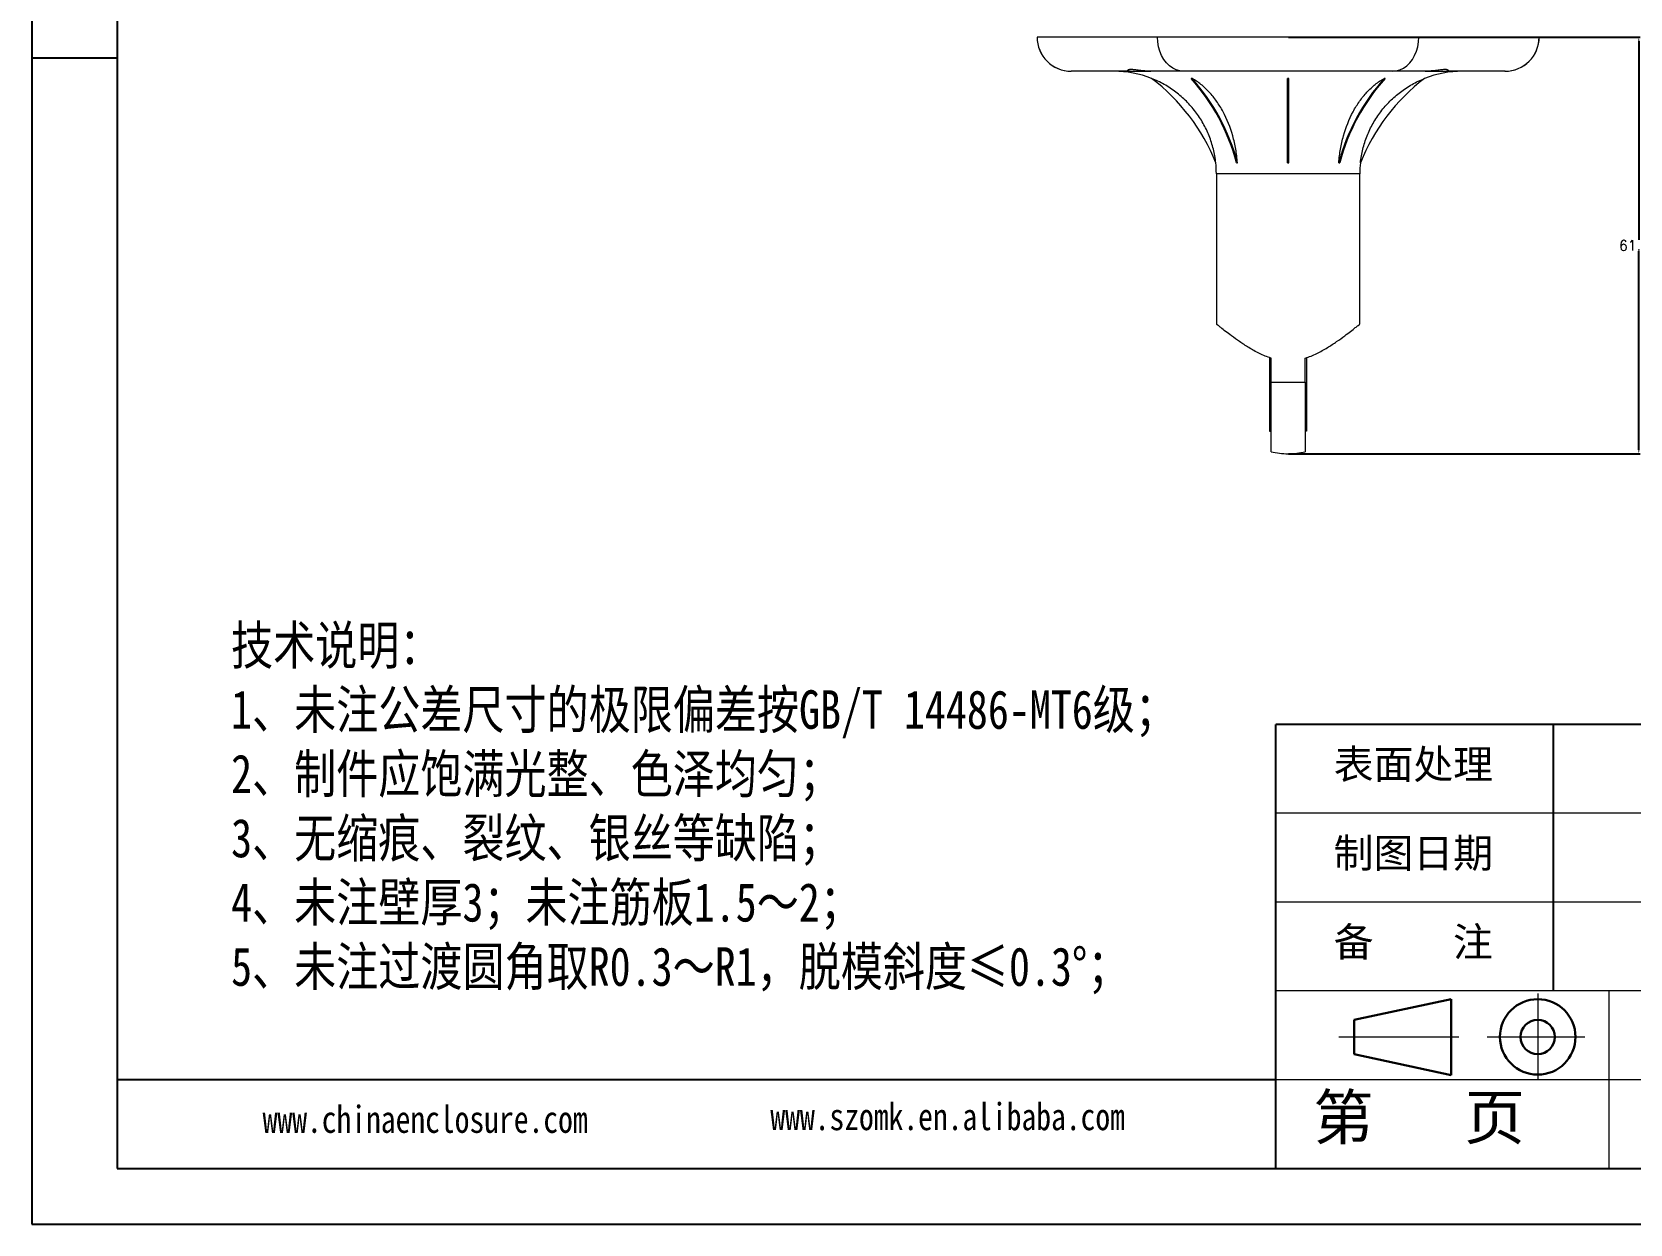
# Model space of a CAD drawing. Header units: inches. Extents: x 725 to 5279, y 573 to 1304.
# Drawn here: x 3940.6 to 4174.5, y 573 to 747.5 of the extents above; entities that cross this region are included whole.
import ezdxf

# ---------------------------------------------------------------- set-up
doc = ezdxf.new("R2010")
doc.units = ezdxf.units.IN
doc.linetypes.add('CENTER2', pattern=[28.575000000000003, 19.05, -3.175, 3.175, -3.175])
doc.layers.add('文字', color=81, linetype='Continuous')
for name, color, linetype, lineweight in [('粗实线', 7, 'Continuous', 30), ('细实线', 3, 'Continuous', 9), ('细点划线', 2, 'CENTER2', 9)]:
    doc.layers.add(name, color=color, linetype=linetype, lineweight=lineweight)
doc.styles.get("Standard").update_dxf_attribs({"font": 'txt', "bigfont": 'gbcbig.shx'})
doc.styles.add('宋体', font='', dxfattribs={"width": 0.8, "height": 3.5})
doc.styles.get('宋体').set_extended_font_data('SimSun')
doc.dimstyles.new('2', dxfattribs={"dimtxt": 1.5, "dimasz": 0.6, "dimexe": 0.18, "dimexo": 0.0625, "dimgap": 0.09, "dimtad": 0, "dimtih": 1, "dimtoh": 1, "dimzin": 0, "dimdsep": 46, "dimtxsty": 'Standard', "dimcen": 0, "dimclrd": 3, "dimclre": 3, "dimadec": 0, "dimazin": 2, "dimtfac": 1, "dimtofl": 0, "dimtmove": 0, "dimatfit": 3, "dimfxl": 1, "dimtolj": 1, "dimtzin": 0, "dimarcsym": 0})

# ---------------------------------------------------------------- blocks, each defined once
blk = doc.blocks.new('*D66')
at = {"color": 3, "lineweight": -2}
for p, q in [((4124.496388837137, 746.7133959113853), (4175.941556302205, 746.7133959113853)), ((4175.761556302205, 746.1133959113853), (4175.761556302205, 717.0533959113853)), ((4175.761556302205, 686.3133959113853), (4175.761556302205, 715.3733959113853)), ((4124.496388837137, 685.7133959113853), (4175.941556302205, 685.7133959113853))]:
    blk.add_line(p, q, dxfattribs=at)
at = {"color": 3}
for points in [[(4175.661556302204, 746.1133959113853), (4175.861556302205, 746.1133959113853), (4175.761556302205, 746.7133959113853)], [(4175.661556302204, 686.3133959113853), (4175.861556302205, 686.3133959113853), (4175.761556302205, 685.7133959113853)]]:
    blk.add_solid(points, dxfattribs=at)
at = {"layer": 'Defpoints', "color": 0}
for p in [(4124.433888837137, 746.7133959113853), (4175.761556302205, 746.7133959113853), (4124.433888837137, 685.7133959113853)]:
    blk.add_point(p, dxfattribs=at)
at = {"color": 0, "insert": (4175.761556302205, 716.213395911386), "char_height": 1.5, "attachment_point": 5}
blk.add_mtext('\\A1;61.00', dxfattribs=at)

msp = doc.modelspace()

# ---------------------------------------------------------------- linework, layer by layer
for p, q in [((3940.58590555607, 914.2761802788086), (3940.58590555607, 572.9567099940082)), ((3953.07687382487, 906.1495262244086), (3953.07687382487, 581.0833640484091)), ((3953.07687382487, 743.6164451364091), (3940.58590555607, 743.6164451364091)), ((3940.585904702857, 730.9749835589632), (3940.585904702857, 572.9567102789638)), ((4220.142805027433, 646.0965964836081), (4122.622956374631, 646.0965964836081)), ((4122.622956374631, 581.0833640484091), (4122.622956374631, 646.0965964836081)), ((4163.256226646633, 607.0886570224881), (4163.256226646633, 646.0965964836081)), ((4122.622956374631, 594.0860105354486), (3953.07687382487, 594.0860105354486)), ((3953.07687382487, 581.0833640484091), (4415.182502333033, 581.0833640484091)), ((3940.585904702857, 572.9567102789638), (4164.068891198858, 572.9567102789638)), ((3940.58590555607, 572.9567099940082), (4423.309156387433, 572.9567099940082))]:
    msp.add_line(p, q)
at = {"color": 7, "linetype": 'Continuous', "lineweight": 15}
for p, q in [((4087.69561046657, 746.7133959113853), (4087.683888837137, 746.7133959113853)), ((4105.31498886878, 746.7133959113853), (4087.69561046657, 746.7133959113853)), ((4143.552788805492, 746.7133959113853), (4105.31498886878, 746.7133959113853)), ((4161.172167207703, 746.7133959113853), (4143.552788805492, 746.7133959113853)), ((4161.183888837137, 746.7133959113853), (4161.172167207703, 746.7133959113853)), ((4092.694015687055, 741.7133959113853), (4092.683888837137, 741.7133959113853)), ((4101.297350767317, 741.7133959113853), (4092.694015687055, 741.7133959113853)), ((4101.297350767317, 741.7133959113853), (4104.352561706625, 741.7133959113853)), ((4109.138768862452, 741.7133959113853), (4104.352353284954, 741.7133959113853)), ((4139.729008811821, 741.7133959113853), (4109.138768862452, 741.7133959113853)), ((4144.515424389319, 741.7133959113853), (4139.729008811821, 741.7133959113853)), ((4144.514271348071, 741.7133959113853), (4147.570426906956, 741.7133959113853)), ((4156.173761987217, 741.7133959113853), (4147.570426906956, 741.7133959113853)), ((4156.183888837137, 741.7133959113853), (4156.173761987217, 741.7133959113853)), ((4124.333888837136, 728.3132483734412), (4124.333888837136, 740.6607736928963)), ((4124.533888837137, 728.3132483734412), (4124.533888837137, 740.6607736929113)), ((4113.933888837137, 726.7133959113853), (4113.933888837137, 704.6950902259505)), ((4134.933888837137, 704.6950902259505), (4134.933888837137, 726.7133959113853)), ((4121.733888837136, 699.7861856453346), (4121.733888837136, 689.0153568841997)), ((4121.933888837137, 696.2133959113853), (4121.933888837137, 699.7133959113853)), ((4126.933888837137, 696.2133959113853), (4126.933888837137, 699.7133959113853)), ((4127.133888837137, 699.7861856453346), (4127.133888837137, 689.0153568841997)), ((4121.933888837137, 696.2133959113853), (4126.933888837137, 696.2133959113853)), ((4121.933888837137, 686.0153568841997), (4121.933888837137, 696.2133959113853)), ((4126.933888837137, 696.2133959113853), (4126.933888837137, 686.0153568841997)), ((4121.733888837136, 689.0153568841997), (4121.933888837137, 689.0153568841997)), ((4127.133888837137, 689.0153568841997), (4126.933888837137, 689.0153568841997))]:
    msp.add_line(p, q, dxfattribs=at)
at = {"color": 8, "linetype": 'Continuous', "lineweight": 15}
msp.add_line((4134.933888837137, 726.7133959113853), (4113.933888837137, 726.7133959113853), dxfattribs=at)
at = {"color": 7, "linetype": 'Continuous', "lineweight": 15, "flags": 128}
for points in [[(4109.138768862452, 741.7133959113853), (4108.59458823106, 741.7642887019806), (4108.061485548036, 741.9159310433129), (4107.550313246664, 742.1652359346126), (4107.071477320903, 742.5071282472295), (4106.634725489351, 742.9346480396143), (4106.24894875981, 743.4390922416587), (4105.922000434007, 744.0101918241071), (4105.660536237012, 744.6363208463758), (4105.469878825877, 745.3047331271782), (4105.35390943568, 746.001821720019), (4105.31498886878, 746.7133959113853)], [(4139.729008811821, 741.7133959113853), (4140.273189443213, 741.7642887019806), (4140.806292126237, 741.9159310433129), (4141.317464427609, 742.1652359346126), (4141.79630035337, 742.5071282472295), (4142.233052184922, 742.9346480396143), (4142.618828914463, 743.4390922416587), (4142.945777240266, 744.0101918241071), (4143.207241437261, 744.6363208463758), (4143.397898848396, 745.3047331271782), (4143.513868238592, 746.001821720019), (4143.552788805492, 746.7133959113853)]]:
    msp.add_lwpolyline(points, dxfattribs=at)
at = {"color": 7, "linetype": 'Continuous', "lineweight": 15}
for centre, radius, start, end in [((4092.683888837137, 746.7133959113853), 5, 180, 270), ((4092.694737590831, 746.712523059723), 4.999127200461496, 179.9899961103878, 269.9917261477777), ((4156.173040083442, 746.712523059723), 4.999127200461212, 270.0082738522223, 0.01000388959913636), ((4156.183888837137, 746.7133959113853), 5, 270, 0), ((4098.933888837137, 726.7133959113853), 15.00000000000006, 68.40741387099098, 90), ((4149.933888837137, 726.7133959113853), 15.00000000000006, 90, 111.5916197859339), ((4086.884401680064, 717.5450625631793), 29.03502331670362, 21.76921170878413, 52.76230683427986), ((4087.855737675247, 720.6597042880021), 30.01484750700756, 14.77310734320275, 41.78770730139508), ((4087.997159031491, 720.6597042880048), 30.01484750700089, 14.77310734320275, 41.78770730137344), ((4160.870618642763, 720.659704288013), 30.01484750698027, 138.2122926985909, 165.2268926567972), ((4161.012039999001, 720.6597042880126), 30.01484750698131, 138.2122926985508, 165.2268926567972), ((4161.983375994208, 717.5450625631793), 29.03502331670353, 127.2376931657589, 158.2307882912158), ((4098.933888837137, 726.7133959113853), 15, 0, 6.123380747770976), ((4149.933888837137, 726.7133959113853), 15.00000000000011, 173.8757621400851, 180), ((4124.433888837137, 696.2133959113853), 10.50000000000002, 256.225853001964, 270), ((4124.433888837137, 696.2133959113853), 10.5, 270, 283.774146998036)]:
    msp.add_arc(centre, radius, start, end, dxfattribs=at)
for points, knots in [([(4104.352353284954, 741.7133959113853), (4104.205148391357, 741.7133959113853), (4104.056958161953, 741.7178309704095), (4103.767095335147, 741.7329711309376), (4103.624323268399, 741.7436654467283), (4103.202214975792, 741.7817409398881), (4102.929223487904, 741.8151570873979), (4102.426315667006, 741.8781258259055), (4102.189663323597, 741.9083483110303), (4101.773058834562, 741.9502375331972), (4101.591496491157, 741.9621588582154), (4101.285067592375, 741.9620975869993), (4101.166930590012, 741.9501323305544), (4101.040361025687, 741.9185577893768), (4101.006614720091, 741.9056932751078), (4100.958066741417, 741.8774567584965), (4100.942999014283, 741.8620781469854), (4100.92480799545, 741.8148328349248), (4100.949536952431, 741.7813765038281), (4101.070384446447, 741.7308766305046), (4101.166150944569, 741.7133959113853), (4101.297350767317, 741.7133959113853)], [0, 0, 0, 0, 0.06250000000000025, 0.06250000000000025, 0.1250000000000005, 0.1250000000000005, 0.2500000000000014, 0.2500000000000014, 0.3750000000000024, 0.3750000000000024, 0.5000000000000033, 0.5000000000000033, 0.6250000000000043, 0.6250000000000043, 0.6875000000000041, 0.6875000000000041, 0.7500000000000039, 0.7500000000000039, 0.8750000000000019, 0.8750000000000019, 1, 1, 1, 1]), ([(4147.570426906956, 741.7133959113853), (4147.63576588537, 741.7133959113853), (4147.693184957916, 741.7178309704095), (4147.789119482261, 741.7329711309376), (4147.828161749452, 741.7436654467283), (4147.9187791816, 741.7817409398881), (4147.943086059511, 741.8151570873979), (4147.918356140405, 741.8781258259055), (4147.868805159582, 741.9083483110303), (4147.699957864328, 741.9502375331972), (4147.581676806882, 741.9621588582154), (4147.274911545082, 741.9620975869993), (4147.093270678522, 741.9501323305544), (4146.779855526808, 741.9185577893768), (4146.667652111869, 741.9056932751078), (4146.434512864947, 741.8774567584965), (4146.313317396582, 741.8620781469854), (4145.935919412896, 741.8148328349248), (4145.662109591423, 741.7813765038281), (4145.101084011266, 741.7308766305046), (4144.811009909878, 741.7133959113853), (4144.515424389319, 741.7133959113853)], [0, 0, 0, 0, 0.06250000000000101, 0.06250000000000101, 0.125000000000002, 0.125000000000002, 0.2500000000000027, 0.2500000000000027, 0.3750000000000033, 0.3750000000000033, 0.5000000000000039, 0.5000000000000039, 0.6250000000000046, 0.6250000000000046, 0.6875000000000038, 0.6875000000000038, 0.750000000000003, 0.750000000000003, 0.8750000000000016, 0.8750000000000016, 1, 1, 1, 1]), ([(4113.848799566113, 728.3132483734412), (4113.81266529011, 728.6500909246006), (4113.765029225002, 728.9866808455627), (4113.646185813163, 729.6593429578124), (4113.575047872906, 729.9944688444266), (4113.32960561644, 730.9840260168103), (4113.122635959468, 731.6274500763839), (4112.623710867252, 732.8823742824598), (4112.331761641235, 733.4938767613849), (4111.827805285787, 734.386326137716), (4111.649303563375, 734.6785460982119), (4111.275590618257, 735.2461106000424), (4111.079832059309, 735.5224449989391), (4110.466284856166, 736.3294683549889), (4110.022343415792, 736.8382768060096), (4109.06404525567, 737.7969813859563), (4108.546195223893, 738.2491840036082), (4107.460086915252, 739.0735642540021), (4106.890960345736, 739.4474629669826), (4105.997893676691, 739.9504800363375), (4105.693575536046, 740.1083932981019), (4105.079393156619, 740.4010423212599), (4104.768597339818, 740.5363296198016), (4104.454162007633, 740.660773692905)], [0, 0, 0, 0, 0.06250000000000004, 0.06250000000000004, 0.1250000000000001, 0.1250000000000001, 0.2500000000000002, 0.2500000000000002, 0.3750000000000002, 0.3750000000000002, 0.4375000000000002, 0.4375000000000002, 0.5000000000000002, 0.5000000000000002, 0.6250000000000002, 0.6250000000000002, 0.7500000000000001, 0.7500000000000001, 0.8750000000000001, 0.8750000000000001, 0.9375000000000001, 0.9375000000000001, 1, 1, 1, 1]), ([(4117.01981111225, 728.3132483734412), (4116.968765569121, 728.9861946854417), (4116.885907677185, 729.651011118608), (4116.713987196492, 730.63606264192), (4116.648714692936, 730.9623774626543), (4116.501919272408, 731.6108541919039), (4116.420023875992, 731.9342760533773), (4115.973715545038, 733.5228153050239), (4115.503183109683, 734.7004191153974), (4114.774594035178, 736.0570671479622), (4114.621094905547, 736.323515700441), (4114.303157557305, 736.8382920313893), (4114.138772780376, 737.0867181608182), (4113.629737974808, 737.805719096033), (4113.269278387917, 738.2501337944659), (4112.697061839095, 738.8645877739791), (4112.501050651215, 739.0606816185677), (4112.098284001233, 739.4350907359058), (4111.890797699223, 739.6139514619576), (4111.258776809329, 740.1175471154302), (4110.82427072972, 740.4103223901702), (4110.376799187885, 740.66077369289)], [0, 0, 0, 0, 0.1250000000000004, 0.1250000000000004, 0.1875000000000006, 0.1875000000000006, 0.2500000000000005, 0.2500000000000005, 0.5000000000000004, 0.5000000000000004, 0.5625000000000003, 0.5625000000000003, 0.6250000000000002, 0.6250000000000002, 0.75, 0.75, 0.8125, 0.8125, 0.875, 0.875, 1, 1, 1, 1]), ([(4131.847966562023, 728.3132483734412), (4131.899012105152, 728.9861946854421), (4131.981869997087, 729.6510111186094), (4132.153790477782, 730.6360626419223), (4132.219062981338, 730.9623774626571), (4132.365858401867, 731.6108541919075), (4132.447753798282, 731.9342760533809), (4132.894062129237, 733.5228153050289), (4133.364594564593, 734.7004191154037), (4134.093183639098, 736.0570671479691), (4134.24668276873, 736.3235157004483), (4134.564620116973, 736.8382920313961), (4134.729004893902, 737.0867181608251), (4135.238039699471, 737.8057190960408), (4135.598499286363, 738.2501337944736), (4136.170715835185, 738.8645877739864), (4136.366727023065, 739.060681618575), (4136.76949367305, 739.435090735913), (4136.976979975059, 739.6139514619649), (4137.609000864953, 740.1175471154365), (4138.043506944565, 740.410322390177), (4138.490978486398, 740.6607736928959)], [0, 0, 0, 0, 0.1249999999999995, 0.1249999999999995, 0.1874999999999993, 0.1874999999999993, 0.2499999999999992, 0.2499999999999992, 0.4999999999999991, 0.4999999999999991, 0.5624999999999993, 0.5624999999999993, 0.6249999999999994, 0.6249999999999994, 0.7499999999999997, 0.7499999999999997, 0.8124999999999998, 0.8124999999999998, 0.8749999999999998, 0.8749999999999998, 1, 1, 1, 1]), ([(4135.018978108159, 728.3132483734412), (4135.055037204069, 728.6493900981964), (4135.102523595877, 728.9850277343321), (4135.220806462284, 729.6552747364358), (4135.291940192597, 729.9910287604071), (4135.537795480361, 730.9830178967413), (4135.744997861986, 731.6269769194564), (4136.243535630352, 732.8811494169586), (4136.534872017548, 733.4913624904661), (4137.036658162108, 734.3806983698241), (4137.215335956082, 734.6735895504653), (4137.590290358949, 735.243418087226), (4137.786872429117, 735.5210326115216), (4138.403601203107, 736.3322431643232), (4138.850604979692, 736.8443067837643), (4139.817564615118, 737.8099453671257), (4140.332417843339, 738.2579388608692), (4141.411874678443, 739.0762019518279), (4141.97817973879, 739.4481888055125), (4142.86816156952, 739.9495306150166), (4143.172684834326, 740.1076427587923), (4143.787927201636, 740.4008518944001), (4144.099055651517, 740.5362802740342), (4144.413615666617, 740.6607736928959)], [0, 0, 0, 0, 0.06249999999999993, 0.06249999999999993, 0.1249999999999999, 0.1249999999999999, 0.2500000000000003, 0.2500000000000003, 0.3750000000000007, 0.3750000000000007, 0.4375000000000008, 0.4375000000000008, 0.5000000000000009, 0.5000000000000009, 0.6250000000000007, 0.6250000000000007, 0.7500000000000003, 0.7500000000000003, 0.8750000000000001, 0.8750000000000001, 0.9375000000000001, 0.9375000000000001, 1, 1, 1, 1]), ([(4121.933888837137, 699.7133959113853), (4121.64207544316, 699.8143670735335), (4121.058292239848, 700.0163635195422), (4119.946639916687, 700.5274698950388), (4118.669552061674, 701.2444047820295), (4117.305108037543, 702.1433065013093), (4116.173308294227, 702.9598995466995), (4115.253786948524, 703.6604228248079), (4114.598113866481, 704.1774514613408), (4114.169921981833, 704.521545779121), (4113.951840023884, 704.6987734602344), (4113.955132046913, 704.6961081836266), (4113.956389379867, 704.6950902259505)], [0, 0, 0, 0, 0.06389484041319579, 0.1278239292014761, 0.2599962815237035, 0.3872762141724632, 0.517362401891283, 0.6302717287558416, 0.7461074984023078, 0.8414477116175202, 0.9394436140132498, 0.9999999999999999, 0.9999999999999999, 0.9999999999999999, 0.9999999999999999]), ([(4126.933888837137, 699.7133959113853), (4127.225702231112, 699.8143670735335), (4127.809485434425, 700.0163635195422), (4128.921137757587, 700.5274698950388), (4130.198225612598, 701.2444047820295), (4131.562669636731, 702.1433065013093), (4132.694469380045, 702.9598995466995), (4133.613990725749, 703.6604228248079), (4134.269663807792, 704.1774514613408), (4134.69785569244, 704.521545779121), (4134.915937650389, 704.6987734602344), (4134.912645627361, 704.6961081836266), (4134.911388294406, 704.6950902259505)], [0, 0, 0, 0, 0.06389484041319576, 0.1278239292014758, 0.2599962815237029, 0.3872762141724614, 0.5173624018912809, 0.6302717287558395, 0.7461074984023057, 0.8414477116175183, 0.9394436140132477, 1, 1, 1, 1])]:
    msp.add_open_spline(points, degree=3, knots=knots, dxfattribs=at)
for points in [[(4110.376799187874, 740.6607736928959), (4110.329915052849, 740.6604981741966), (4110.282774600771, 740.6604981741966), (4110.235377831637, 740.6607736928959)], [(4124.533888837137, 740.6607736928963), (4124.467223725221, 740.6604981806222), (4124.400553949052, 740.6604981806222), (4124.333888837136, 740.6607736928963)], [(4138.632399842636, 740.6607736928959), (4138.585003073503, 740.6604981741966), (4138.537862621423, 740.6604981741966), (4138.490978486398, 740.6607736928959)], [(4116.878389756012, 728.3132483734412), (4116.924829774776, 728.3154004867838), (4116.97196746076, 728.315408985738), (4117.01981111225, 728.3132483734407)], [(4124.333888837136, 728.3132483734412), (4124.400515104901, 728.3154034211711), (4124.467262569372, 728.3154034211711), (4124.533888837137, 728.3132483734412)], [(4131.847966562022, 728.3132483734412), (4131.895622016384, 728.3154004867838), (4131.94276450227, 728.315408985738), (4131.98938791826, 728.3132483734407)]]:
    msp.add_open_spline(points, degree=3, dxfattribs=at)
at = {"layer": '粗实线', "color": 7}
for p, q in [((4148.321010388385, 605.872150024197), (4134.113656441396, 602.8608457478094)), ((4148.321010388385, 605.872150024197), (4148.321010388385, 594.737664621731)), ((4134.113656441396, 602.8608457478094), (4134.113656441396, 597.8363576670492)), ((4134.113656441396, 597.8363576670492), (4148.321010388385, 594.737664621731))]:
    msp.add_line(p, q, dxfattribs=at)
for radius in [5.52354831676764, 2.512244040380075]:
    msp.add_circle((4160.965556312885, 600.348601707428), radius, dxfattribs=at)
at = {"layer": '细实线', "color": 7}
for p, q in [((4220.142805027433, 633.0939499965689), (4122.622956374631, 633.0939499965689)), ((4220.142805027433, 620.0913035095283), (4122.622956374631, 620.0913035095283)), ((4415.182502333033, 607.0886570224884), (4122.622956374631, 607.0886570224884)), ((4171.382880701033, 607.0886570224884), (4171.382880701033, 581.0833640484091)), ((4220.142805027433, 594.0860105354486), (4122.622956374631, 594.0860105354486))]:
    msp.add_line(p, q, dxfattribs=at)
at = {"layer": '细点划线', "color": 7}
for p, q in [((4160.965556312885, 606.706961266121), (4160.965556312885, 594.0860105354486)), ((4131.848530868154, 600.348601707428), (4149.409311043943, 600.348601707428)), ((4153.578416705249, 600.348601707428), (4167.854444951618, 600.348601707428))]:
    msp.add_line(p, q, dxfattribs=at)

# ---------------------------------------------------------------- texts
at = {"char_height": 4.276141186637715, "width": 2430.345545589862, "attachment_point": 1}
for s, insert in [('{\\fSimHei|b0|i0|c134|p49;表面处理}', (4131.103091471468, 642.4064928201518)), ('{\\fSimHei|b0|i0|c134|p49;制图日期}', (4131.103091471468, 629.4038463331119)), ('{\\fSimHei|b0|i0|c134|p49;备    注}', (4131.103091471468, 616.4011998460714))]:
    msp.add_mtext(s, dxfattribs=dict(at, insert=insert))
at = {"layer": '文字', "color": 0, "attachment_point": 1, "style": '宋体'}
for s, insert, char_height, width in [('{\\H1.111x;技术说明：\\P1、未注公差尺寸的极限偏差按GB/T 14486-MT6级；\\P2、制件应饱满光整、色泽均匀；\\P3、无缩痕、裂纹、银丝等缺陷；\\P4、未注壁厚3；未注筋板1.5～2；\\P5、未注过渡圆角取R0.3～R1，脱模斜度≤0.3%%D；}', (3969.730658606263, 660.506030732879), 5.079158784000001, 185.0000212111223), ('www.chinaenclosure.com', (3974.349396595444, 590.2810803847759), 3.973030871040002, 69.80234129320704), ('www.szomk.en.alibaba.com', (4048.662145295449, 590.6744249091707), 3.973030871040002, 69.80234129320704)]:
    msp.add_mtext(s, dxfattribs=dict(at, insert=insert, char_height=char_height, width=width))
at = {"layer": '细实线', "color": 7, "insert": (4128.093662571081, 591.8511499041849), "char_height": 6.50132324352, "width": 48.75992432640001, "attachment_point": 1}
msp.add_mtext('{\\fSimSun|b0|i0|c134|p54;第   页}', dxfattribs=at)

# ---------------------------------------------------------------- dimensions: what is measured, and where the dimension line sits
dim = msp.add_linear_dim(base=(4175.761556302205, 746.7133959113853), p1=(4124.433888837137, 685.7133959113853), p2=(4124.433888837137, 746.7133959113853), angle=90, dimstyle='2')
dim.commit()
dim.dimension.update_dxf_attribs({"geometry": '*D66', "text_midpoint": (4175.761556302205, 716.213395911386)})

doc.saveas('drawing.dxf')
